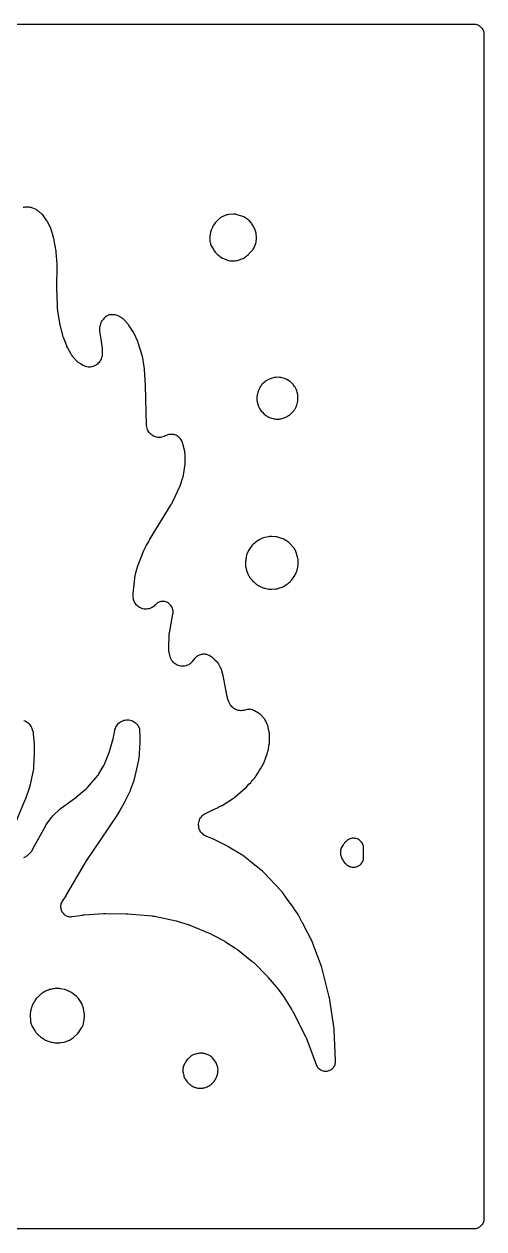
# Model space of a CAD drawing. Header units: millimetres. Extents: x 0 to 300, y 0 to 300.
# Drawn here: x 185.5 to 300.1, y -0.1 to 300.1 of the extents above; entities that cross this region are included whole.
import ezdxf

# ---------------------------------------------------------------- set-up
doc = ezdxf.new("R2010")
doc.units = ezdxf.units.MM
doc.layers.add('CUT', color=7, linetype='CONTINUOUS')

msp = doc.modelspace()

# ---------------------------------------------------------------- linework, layer by layer
at = {"layer": 'CUT'}
for points in [[(2.4114, 300.1485), (297.5886, 300.1485), (297.8947, 300.1335), (298.1371, 300.0975), (298.3748, 300.038), (298.6056, 299.9554), (298.8271, 299.8507), (299.0373, 299.7247), (299.2341, 299.5787), (299.4156, 299.4142), (299.5802, 299.2326), (299.7262, 299.0358), (299.8521, 298.8256), (299.9569, 298.6041), (300.0395, 298.3734), (300.099, 298.1357), (300.135, 297.8933), (300.15, 297.5872), (300.15, 297.0112), (300.15, 2.4114), (300.1379, 2.1654), (300.135, 2.1053), (300.099, 1.8629), (300.0395, 1.6252), (299.9569, 1.3944), (299.8521, 1.1729), (299.7262, 0.9627), (299.5802, 0.7659), (299.4156, 0.5844), (299.2341, 0.4198), (299.0373, 0.2738), (298.8271, 0.1479), (298.6056, 0.0431), (298.3748, -0.0395), (298.1371, -0.099), (297.8947, -0.135), (297.5886, -0.15), (297.073, -0.15), (3, -0.15)], [(185.4451, 92.405), (185.6716, 92.4999), (185.8058, 92.564), (186.0128, 92.6751), (186.2084, 92.8052), (186.3909, 92.9531), (186.5588, 93.1174), (187.2595, 93.871), (187.3945, 94.0289), (187.5159, 94.1974), (187.6229, 94.3754), (190.8203, 100.2326), (190.9425, 100.4403), (191.0299, 100.5785), (191.1652, 100.7779), (192.3656, 102.4304), (192.4684, 102.5655), (192.4873, 102.5892), (192.7108, 102.8446), (192.7318, 102.8665), (192.8519, 102.9864), (194.3133, 104.3796), (194.4958, 104.5425), (194.6232, 104.649), (194.816, 104.7997), (198.6131, 107.574), (198.6385, 107.5928), (198.6431, 107.5963), (198.7474, 107.6789), (201.0007, 109.5649), (201.1504, 109.7009), (201.2887, 109.8485), (203.8816, 112.8525), (204.0272, 113.0383), (204.1546, 113.2369), (205.3722, 115.3478), (205.5193, 115.6473), (206.729, 118.5933), (206.8166, 118.8436), (207.6688, 121.7686), (207.725, 122.0035), (208.1174, 124.0786), (208.1556, 124.257), (208.1632, 124.2887), (208.2572, 124.6105), (208.3711, 124.8944), (208.512, 125.1659), (208.6786, 125.4224), (208.8694, 125.6616), (209.0825, 125.881), (209.3159, 126.0787), (209.5674, 126.2528), (209.8346, 126.4017), (210.115, 126.5239), (210.406, 126.6182), (210.7048, 126.6839), (211.0085, 126.7202), (211.3143, 126.7268), (211.6193, 126.7037), (211.9206, 126.6511), (212.2154, 126.5694), (212.5009, 126.4595), (212.7743, 126.3224), (213.0331, 126.1593), (213.2749, 125.9719), (213.4973, 125.7619), (213.6982, 125.5313), (213.8758, 125.2822), (214.0284, 125.0171), (214.1544, 124.7384), (214.2498, 124.4578), (214.3741, 122.1337), (214.3821, 120.9743), (214.0816, 117.0022), (214.0679, 116.8582), (214.065, 116.8325), (214.021, 116.5467), (214.0161, 116.5213), (213.9859, 116.3798), (212.952, 111.9599), (212.894, 111.7418), (212.8502, 111.595), (212.7792, 111.3809), (212.0576, 109.4047), (212.0085, 109.2777), (211.9737, 109.192), (211.9201, 109.0668), (211.6237, 108.408), (210.5756, 106.241), (209.3932, 104.1719), (208.4233, 102.6403), (200.812, 91.3712), (200.7934, 91.3432), (200.79, 91.3381), (200.7156, 91.2172), (196.0203, 83.0878), (195.9698, 83.003), (195.9347, 82.9457), (195.8819, 82.8621), (195.0107, 81.522), (194.8852, 81.3061), (194.7819, 81.0788), (194.7018, 80.8423), (194.6456, 80.599), (194.6141, 80.3513), (194.6073, 80.1017), (194.6256, 79.8527), (194.6685, 79.6068), (194.7358, 79.3663), (194.8267, 79.1338), (194.9404, 78.9115), (195.0757, 78.7016), (195.2312, 78.5063), (195.4055, 78.3274), (195.5967, 78.1669), (195.803, 78.0262), (196.0222, 77.9068), (196.2523, 77.8099), (196.491, 77.7363), (196.7357, 77.687), (196.9842, 77.6623), (197.2339, 77.6626), (197.4823, 77.6877), (200.0425, 78.0768), (200.1995, 78.0972), (200.3064, 78.1089), (200.4641, 78.1227), (205.3892, 78.4502), (205.5331, 78.4569), (205.6311, 78.4597), (205.7752, 78.4609), (210.9845, 78.4062), (211.1324, 78.4017), (211.2328, 78.3967), (211.3805, 78.3864), (217.44, 77.843), (217.6528, 77.8177), (217.7969, 77.7965), (218.008, 77.7591), (223.4453, 76.6353), (223.6376, 76.5903), (223.7674, 76.5562), (223.9571, 76.5011), (226.3847, 75.7257), (226.541, 75.6719), (226.6463, 75.633), (226.8001, 75.5724), (232.0451, 73.3712), (232.2012, 73.3015), (232.3061, 73.2517), (232.4588, 73.175), (235.368, 71.6287), (235.5007, 71.5547), (235.5898, 71.5026), (235.7194, 71.4233), (238.2828, 69.7819), (238.4423, 69.6738), (238.5488, 69.5977), (238.7025, 69.4816), (242.3116, 66.6087), (242.4795, 66.4668), (242.5906, 66.3672), (242.7499, 66.2157), (246.1124, 62.8249), (246.2174, 62.7146), (246.2873, 62.6381), (246.3878, 62.5236), (248.3513, 60.1921), (248.4361, 60.0877), (248.4924, 60.0157), (248.5735, 59.9083), (250.3911, 57.4057), (250.4594, 57.3084), (250.5048, 57.2416), (250.57, 57.1422), (252.2583, 54.4778), (252.3492, 54.3266), (252.4086, 54.2224), (252.4923, 54.067), (255.6591, 47.8424), (255.7487, 47.6536), (255.8059, 47.5237), (255.8848, 47.3302), (258.3391, 40.793), (258.4359, 40.5691), (258.554, 40.3557), (258.6924, 40.1548), (258.8497, 39.9684), (259.0244, 39.7982), (259.2149, 39.6458), (259.4193, 39.5127), (259.6358, 39.4001), (259.8621, 39.3092), (260.0963, 39.2408), (260.336, 39.1955), (260.5789, 39.1738), (260.8228, 39.1759), (261.0654, 39.2017), (261.3043, 39.2511), (261.5372, 39.3235), (261.762, 39.4183), (261.9765, 39.5345), (262.1786, 39.671), (262.3665, 39.8267), (262.5383, 39.9998), (262.6923, 40.1889), (262.8273, 40.3922), (262.9418, 40.6076), (263.0347, 40.8331), (263.1052, 41.0666), (263.1527, 41.3059), (263.1766, 41.5487), (263.1767, 41.7926), (262.8058, 49.4585), (262.7827, 49.697), (261.6561, 57.4546), (261.6035, 57.7172), (259.7396, 64.9742), (259.6545, 65.2419), (257.1269, 71.8803), (257.0022, 72.1562), (255.4159, 75.1662), (254.9785, 76.0651), (254.8766, 76.2535), (254.5909, 76.7316), (253.8103, 78.2128), (253.6366, 78.4954), (253.0115, 79.375), (252.5903, 80.08), (252.4339, 80.3113), (251.1029, 82.0609), (249.8254, 83.8587), (249.6089, 84.123), (245.2088, 88.8032), (244.9398, 89.0503), (241.7928, 91.5434), (241.457, 91.8266), (241.2411, 91.9895), (241.1652, 92.0406), (239.9267, 93.0218), (239.6508, 93.2117), (236.5824, 95.0339), (236.5525, 95.0513), (236.547, 95.0545), (236.4187, 95.1234), (232.8767, 96.8948), (232.8452, 96.9102), (232.8396, 96.9129), (232.7061, 96.9726), (231.0398, 97.66), (230.8687, 97.7356), (230.8383, 97.75), (230.5339, 97.9128), (230.2725, 98.0883), (230.03, 98.2891), (229.8087, 98.5132), (229.611, 98.7583), (229.4388, 99.0219), (229.2938, 99.3014), (229.1774, 99.5941), (229.091, 99.8968), (229.0352, 100.2068), (229.0108, 100.5207), (229.0178, 100.8355), (229.0563, 101.1481), (229.1259, 101.4552), (229.2258, 101.7538), (229.3551, 102.0409), (229.5125, 102.3137), (229.6963, 102.5693), (229.9048, 102.8053), (230.1359, 103.0192), (230.3872, 103.209), (230.6821, 103.3884), (230.7116, 103.4044), (230.8789, 103.4897), (232.3859, 104.211), (233.7348, 104.8394), (233.8321, 104.8911), (233.8813, 104.9141), (234.0988, 105.0308), (234.6294, 105.2847), (234.8731, 105.4185), (237.716, 107.1916), (237.8783, 107.302), (238.0315, 107.4247), (240.6291, 109.6787), (240.853, 109.8992), (241.5666, 110.6961), (242.0036, 111.1281), (242.1308, 111.2635), (242.2476, 111.408), (242.4691, 111.7039), (243.0868, 112.3937), (243.2333, 112.5734), (243.3625, 112.766), (243.7811, 113.4569), (243.9332, 113.6601), (244.0434, 113.8198), (244.1408, 113.9875), (244.4068, 114.4894), (245.1468, 115.7108), (245.2619, 115.9233), (245.356, 116.146), (246.1289, 118.2553), (246.1875, 118.436), (246.2321, 118.6206), (246.2965, 118.9392), (246.3471, 119.0899), (246.4086, 119.3037), (246.4507, 119.5221), (246.5494, 120.1914), (246.6308, 120.5947), (246.6645, 120.809), (246.6795, 121.0255), (246.6817, 121.1119), (246.6946, 121.2333), (246.6995, 121.4363), (246.6959, 121.6641), (246.7241, 122.7668), (246.7166, 123.0349), (246.6805, 123.3006), (246.3905, 124.8166), (246.3189, 125.0998), (246.2149, 125.3727), (245.7406, 126.4267), (245.6251, 126.6521), (245.4874, 126.8647), (245.3289, 127.0623), (244.6019, 127.8798), (244.4098, 128.0734), (244.1978, 128.2449), (243.9684, 128.3923), (242.9222, 128.9866), (242.697, 129.0999), (242.4615, 129.1899), (242.4147, 129.2052), (242.16, 129.2735), (241.8996, 129.3146), (241.6364, 129.328), (241.3732, 129.3137), (241.1129, 129.2717), (240.3207, 129.1007), (240.1425, 129.0667), (240.1105, 129.0613), (239.7791, 129.0228), (239.4748, 129.017), (239.1714, 129.0406), (238.8717, 129.0935), (238.5785, 129.1751), (238.2945, 129.2846), (238.0225, 129.4211), (237.7649, 129.5832), (237.5243, 129.7695), (237.3027, 129.9782), (237.1024, 130.2073), (236.9251, 130.4547), (236.7726, 130.718), (236.6341, 131.0215), (236.6221, 131.0517), (236.5589, 131.2218), (236.3248, 131.9024), (236.2473, 132.1567), (236.2009, 132.3311), (236.1416, 132.5902), (235.1507, 137.7584), (235.0911, 138.0022), (234.7024, 139.3054), (234.611, 139.5603), (234.4926, 139.8039), (234.0679, 140.5693), (233.9308, 140.7886), (233.7718, 140.9927), (233.5926, 141.1792), (233.1025, 141.6391), (233.079, 141.6671), (232.9199, 141.825), (232.7863, 141.9358), (232.4678, 142.2347), (232.288, 142.3881), (232.0945, 142.5238), (231.8891, 142.6407), (231.6735, 142.7376), (231.2483, 142.9052), (231.0334, 142.9788), (230.8127, 143.0325), (230.588, 143.0661), (230.3612, 143.0791), (230.1342, 143.0714), (229.9088, 143.0432), (229.6928, 143.0061), (229.4393, 142.9489), (229.193, 142.8656), (228.9567, 142.7572), (228.733, 142.6249), (228.6042, 142.5293), (228.6031, 142.5286), (228.6009, 142.5269), (228.5242, 142.47), (228.5127, 142.4595), (228.4226, 142.3906), (228.2554, 142.2368), (228.1029, 142.0685), (227.4305, 141.2553), (227.309, 141.1154), (227.2866, 141.091), (227.0449, 140.8513), (226.8038, 140.6554), (226.5446, 140.4843), (226.2698, 140.3396), (226.0311, 140.2426), (225.8103, 140.1738), (225.5044, 140.1108), (225.1938, 140.0786), (224.8816, 140.0773), (224.5708, 140.1069), (224.2644, 140.1673), (223.9655, 140.2577), (223.6771, 140.3773), (223.402, 140.5249), (223.1428, 140.6991), (222.9022, 140.8982), (222.6826, 141.1201), (222.486, 141.3627), (222.298, 141.6487), (222.2978, 141.649), (222.1302, 141.968), (222.0083, 142.2658), (221.9144, 142.5753), (221.9067, 142.6058), (221.8676, 142.7773), (221.6331, 143.9297), (221.5958, 144.1452), (221.5902, 144.1838), (221.5535, 144.6195), (221.5525, 144.6585), (221.5533, 144.8772), (221.6489, 147.8029), (221.6566, 147.9498), (221.6585, 147.9761), (221.6911, 148.2683), (221.6951, 148.2944), (221.7199, 148.4393), (222.612, 153.0885), (222.646, 153.3278), (222.6568, 153.5693), (222.6442, 153.8107), (222.6083, 154.0498), (222.5706, 154.2379), (222.5105, 154.4767), (222.4272, 154.7084), (222.3215, 154.9308), (222.1944, 155.1417), (222.0473, 155.3391), (221.8814, 155.521), (221.6984, 155.6858), (221.5001, 155.8317), (221.2884, 155.9575), (221.0653, 156.0617), (220.8331, 156.1436), (220.5939, 156.2022), (220.3502, 156.237), (220.1042, 156.2476), (219.8583, 156.234), (219.615, 156.1963), (219.3766, 156.1349), (219.1454, 156.0502), (218.9236, 155.9433), (218.7134, 155.815), (218.5169, 155.6667), (218.4408, 155.5965), (218.3228, 155.5036), (218.1462, 155.3341), (218.1305, 155.3175), (217.9041, 155.0988), (217.6621, 154.9057), (217.4049, 154.7387), (217.174, 154.619), (216.9812, 154.5369), (216.9368, 154.5191), (216.6532, 154.43), (216.3519, 154.3668), (216.0458, 154.3335), (215.738, 154.3302), (215.4313, 154.357), (215.1287, 154.4137), (214.833, 154.4997), (214.5472, 154.6141), (214.274, 154.756), (214.016, 154.924), (213.7756, 155.1163), (213.5552, 155.3313), (213.3568, 155.5667), (213.1824, 155.8205), (213.0337, 156.09), (212.912, 156.3729), (212.8186, 156.6662), (212.7543, 156.9673), (212.7165, 157.3026), (212.7144, 157.3354), (212.7072, 157.5189), (212.7052, 157.6615), (212.7078, 157.8661), (212.7134, 158.005), (212.7272, 158.2091), (213.0816, 161.9413), (213.1132, 162.1871), (213.1401, 162.353), (213.1878, 162.5961), (213.4349, 163.6666), (213.8815, 165.1135), (215.0082, 168.1172), (215.2003, 168.5347), (215.3978, 168.9638), (215.4661, 169.1121), (215.5259, 169.2422), (215.979, 170.1373), (216.5728, 171.1875), (216.7444, 171.4909), (216.7792, 171.5525), (216.7872, 171.5667), (222.1608, 180.405), (222.2654, 180.5707), (222.3002, 180.6343), (222.3847, 180.7732), (222.5118, 181.01), (224.4012, 185.0372), (224.5106, 185.3111), (225.0319, 186.8809), (225.0863, 187.0689), (225.1258, 187.2606), (225.652, 190.4396), (225.6806, 190.689), (225.6839, 190.94), (225.6768, 191.133), (225.6843, 191.2003), (225.691, 191.3861), (225.69, 192.5248), (225.6771, 192.7767), (225.6388, 193.026), (225.6, 193.2148), (225.5906, 193.4711), (225.5674, 193.7307), (225.5173, 193.9865), (225.1212, 195.5671), (225.0385, 195.8332), (224.9268, 196.0885), (224.8329, 196.274), (224.6944, 196.5136), (224.5304, 196.7364), (224.3427, 196.9397), (224.0975, 197.1776), (223.9201, 197.334), (223.7287, 197.473), (223.5251, 197.5932), (223.311, 197.6937), (223.0884, 197.7735), (222.8592, 197.8319), (222.6255, 197.8684), (222.3894, 197.8827), (222.1494, 197.8858), (221.8895, 197.8756), (221.632, 197.8385), (221.3798, 197.7748), (221.1872, 197.7154), (220.9675, 197.6361), (220.756, 197.5367), (220.721, 197.5182), (220.6749, 197.4941), (220.3876, 197.3603), (220.0903, 197.2552), (219.7871, 197.1808), (219.4781, 197.1368), (219.1662, 197.1237), (218.8546, 197.1416), (218.5463, 197.1903), (218.2443, 197.2693), (217.9516, 197.3778), (217.6712, 197.5149), (217.4057, 197.679), (217.1578, 197.8687), (216.9299, 198.082), (216.7243, 198.3169), (216.543, 198.571), (216.3878, 198.8418), (216.2602, 199.1266), (216.1614, 199.4227), (216.0925, 199.7272), (216.0505, 200.0667), (216.048, 200.0999), (216.0389, 200.2858), (215.8045, 210.0643), (215.8024, 210.1236), (215.8017, 210.1369), (215.7992, 210.1807), (215.5476, 214.0322), (215.5233, 214.2529), (215.2789, 215.827), (215.2662, 215.9913), (215.2298, 216.2643), (215.1793, 216.4686), (215.1101, 216.914), (215.0275, 217.2708), (213.9543, 220.7321), (213.8242, 221.0651), (212.8287, 223.1591), (212.6601, 223.4586), (211.5271, 225.1828), (211.4145, 225.3404), (211.29, 225.4889), (210.3749, 226.4984), (210.2224, 226.6526), (210.0571, 226.793), (209.8803, 226.9185), (209.6933, 227.0283), (208.9854, 227.4034), (208.7447, 227.515), (208.4935, 227.6005), (208.2347, 227.6589), (207.9712, 227.6895), (207.5097, 227.7184), (207.2531, 227.7213), (206.9975, 227.6979), (206.7457, 227.6484), (206.5003, 227.5733), (206.2639, 227.4735), (206.039, 227.3499), (205.8279, 227.204), (205.6328, 227.0371), (205.456, 226.8512), (205.1127, 226.4511), (204.9686, 226.2663), (204.8424, 226.0687), (204.7353, 225.8603), (204.6682, 225.6927), (204.6621, 225.6801), (204.6491, 225.6449), (204.6482, 225.6427), (204.6479, 225.6418), (204.5804, 225.4598), (204.436, 225.0065), (204.3815, 224.807), (204.3436, 224.6036), (204.3227, 224.3979), (204.3087, 224.1661), (204.3076, 223.8863), (204.3377, 223.6081), (204.6606, 221.6561), (204.9916, 219.3077), (204.9931, 217.751), (204.9921, 217.7091), (204.9772, 217.5919), (204.8946, 217.2406), (204.8848, 217.2069), (204.8249, 217.0198), (204.7672, 216.8546), (204.7019, 216.6814), (204.6895, 216.6508), (204.5463, 216.3423), (204.3886, 216.0752), (204.2054, 215.8248), (203.9983, 215.5938), (203.7695, 215.3842), (203.5212, 215.1983), (203.2557, 215.0377), (202.9757, 214.9041), (202.6839, 214.7986), (202.3832, 214.7225), (202.0764, 214.6764), (201.7665, 214.6607), (201.4566, 214.6756), (201.1497, 214.721), (200.8488, 214.7964), (200.5567, 214.9011), (200.2495, 215.0469), (200.2203, 215.0625), (200.0595, 215.154), (199.463, 215.5128), (199.3075, 215.6117), (199.2802, 215.63), (199.0086, 215.8322), (198.7581, 216.06), (198.7349, 216.0833), (198.6081, 216.217), (197.7693, 217.1461), (197.6398, 217.2975), (197.6174, 217.3251), (197.3833, 217.6475), (197.3639, 217.6774), (197.2601, 217.8474), (196.3863, 219.3674), (196.3183, 219.491), (196.3065, 219.5134), (196.1847, 219.7679), (196.1746, 219.7911), (196.121, 219.9216), (195.3137, 221.9957), (195.2351, 222.2179), (195.1865, 222.3704), (195.1221, 222.5972), (194.4735, 225.1866), (194.4493, 225.2938), (194.3946, 225.5686), (194.381, 225.6458), (193.9207, 228.6469), (193.8989, 228.8138), (193.8878, 228.9176), (193.8718, 229.1052), (193.854, 229.3897), (193.8546, 229.3971), (193.8508, 229.6425), (193.8157, 230.1845), (193.6716, 234.296), (193.7372, 240.1443), (193.7309, 240.352), (193.5177, 243.3096), (193.4888, 243.5492), (193.0335, 246.2249), (193.0189, 246.2891), (192.9987, 246.4227), (192.9436, 246.6462), (192.5762, 247.8855), (192.3521, 248.6728), (192.2904, 248.8611), (192.214, 249.0438), (191.423, 250.7426), (191.3189, 250.9421), (191.1973, 251.1315), (190.3403, 252.3423), (190.1576, 252.5709), (189.9494, 252.7765), (189.1084, 253.5151), (188.913, 253.6702), (188.7032, 253.805), (188.4809, 253.9182), (187.6807, 254.2767), (187.4664, 254.3611), (187.2452, 254.4255), (187.0191, 254.4691), (186.7899, 254.4918), (186.2101, 254.5223), (185.9818, 254.5239), (185.7542, 254.5047), (185.5294, 254.4647), (185.3091, 254.4044)], [(185.4635, 126.5863), (185.7506, 126.4716), (186.0251, 126.3292), (186.2843, 126.1606), (186.5256, 125.9673), (186.7469, 125.7513), (186.9458, 125.5145), (187.1205, 125.2594), (187.2694, 124.9884), (187.4025, 124.6767), (187.414, 124.6458), (187.4737, 124.4714), (187.5864, 124.114), (187.6415, 123.9214), (187.6504, 123.8868), (187.7294, 123.494), (187.7346, 123.4587), (187.7582, 123.2597), (187.9948, 120.685), (188.0545, 118.371), (187.8897, 115.1305), (187.88, 114.9915), (187.8779, 114.9666), (187.8431, 114.6903), (187.8391, 114.6656), (187.814, 114.5286), (187.027, 110.6344), (186.9677, 110.3854), (186.9218, 110.2179), (186.8457, 109.9736), (185.7329, 106.7867), (185.6945, 106.6816), (185.6673, 106.6106), (185.6257, 106.5068), (182.6996, 99.5003)]]:
    msp.add_lwpolyline(points, dxfattribs=at)
for points in [[(234.0394, 242.4763), (234.106, 242.4122), (234.2875, 242.2536), (234.4834, 242.1133), (234.7782, 241.9229), (235.0064, 241.792), (235.2471, 241.6859), (236.2253, 241.3144), (236.5003, 241.2278), (236.7835, 241.1734), (237.0142, 241.1428), (237.3074, 241.1213), (237.6011, 241.1343), (237.7804, 241.1529), (237.862, 241.1504), (238.1669, 241.1785), (238.451, 241.2224), (238.5223, 241.2298), (238.7318, 241.2605), (238.9379, 241.3088), (239.1393, 241.3744), (239.8275, 241.6315), (240.0973, 241.7508), (240.3511, 241.9011), (240.7098, 242.1431), (240.7996, 242.1981), (240.988, 242.3394), (241.012, 242.3613), (241.0258, 242.3716), (241.211, 242.5424), (241.4176, 242.7531), (241.5592, 242.8945), (241.5602, 242.8955), (241.5611, 242.8964), (241.9599, 243.2949), (242.0658, 243.4141), (242.3483, 243.7022), (242.5044, 243.8771), (242.6435, 244.0659), (242.7642, 244.2668), (242.8656, 244.4783), (243.2027, 245.2747), (243.2867, 245.5038), (243.3479, 245.7399), (243.3859, 245.9809), (243.4507, 246.5815), (243.4651, 246.8562), (243.4492, 247.1308), (243.3707, 247.8248), (243.3313, 248.0662), (243.2685, 248.3027), (243.0412, 249.0158), (242.9416, 249.277), (242.8134, 249.5255), (242.4433, 250.1537), (242.3125, 250.3534), (242.1632, 250.5396), (241.6678, 251.1007), (241.4825, 251.2895), (241.2782, 251.4577), (240.797, 251.8127), (240.5696, 251.9621), (240.3274, 252.0859), (240.0731, 252.1826), (238.6213, 252.6463), (238.4013, 252.7056), (238.1769, 252.7447), (237.9498, 252.7632), (237.722, 252.7609), (236.6534, 252.7015), (236.4315, 252.6792), (236.2126, 252.6372), (235.9982, 252.5759), (235.7902, 252.4958), (234.8614, 252.0895), (234.6614, 251.9911), (234.4708, 251.8753), (234.2914, 251.743), (234.1245, 251.5952), (233.3066, 250.8034), (233.1165, 250.5976), (232.9507, 250.3718), (232.8112, 250.1289), (232.7763, 250.0593), (232.6901, 249.9351), (232.5798, 249.7413), (232.4873, 249.5383), (232.375, 249.26), (232.2278, 248.9667), (232.1315, 248.7499), (232.0562, 248.5249), (232.0026, 248.2938), (231.8069, 247.221), (231.7766, 246.9994), (231.7663, 246.776), (231.7759, 246.5525), (231.812, 246.1436), (231.8355, 245.9576), (231.8728, 245.7739), (231.9499, 245.4562), (232.0118, 245.243), (232.0923, 245.036), (232.1909, 244.8371), (232.694, 243.9262), (232.8255, 243.7138), (232.9776, 243.5156), (233.1488, 243.3335), (233.3341, 243.1552), (233.4712, 242.9894), (233.6685, 242.7982)], [(244.6404, 203.6998), (244.835, 203.484), (245.3855, 202.9406), (245.6118, 202.7426), (245.8602, 202.5732), (246.398, 202.2522), (246.6637, 202.1144), (246.944, 202.0094), (247.5672, 201.8175), (247.7912, 201.7598), (248.0195, 201.723), (248.2503, 201.7075), (248.8425, 201.695), (249.0602, 201.7), (249.2767, 201.7238), (249.4902, 201.7664), (250.0992, 201.9157), (250.3237, 201.9821), (250.541, 202.0691), (250.7491, 202.176), (250.9241, 202.2765), (251.108, 202.3764), (251.1679, 202.4166), (251.45, 202.5787), (251.6387, 202.6986), (251.8159, 202.8349), (251.9802, 202.9864), (252.5221, 203.5331), (252.6617, 203.686), (252.7881, 203.85), (252.9005, 204.0239), (252.9857, 204.1684), (253.0086, 204.2041), (253.0573, 204.29), (253.2404, 204.6006), (253.3415, 204.7903), (253.4258, 204.988), (253.4929, 205.1921), (253.673, 205.8314), (253.737, 206.1258), (253.7652, 206.4257), (253.7668, 206.4733), (253.7937, 206.7539), (253.7887, 207.0368), (253.7866, 207.0651), (253.7895, 207.1543), (253.7871, 207.3752), (253.7653, 207.595), (253.7241, 207.812), (253.5744, 208.4461), (253.4938, 208.7177), (253.383, 208.9784), (253.0612, 209.6302), (252.9398, 209.8481), (252.7973, 210.0528), (252.6351, 210.2422), (252.1541, 210.7503), (252.0033, 210.8968), (251.8407, 211.03), (251.6675, 211.1492), (251.0452, 211.5398), (250.838, 211.6565), (250.6205, 211.753), (250.3949, 211.8284), (249.7417, 212.0127), (249.5141, 212.0655), (249.2825, 212.0969), (249.049, 212.1065), (248.3366, 212.1025), (248.1129, 212.0913), (247.8911, 212.06), (247.673, 212.009), (247.0716, 211.8397), (246.8633, 211.771), (246.6618, 211.6844), (246.4687, 211.5804), (245.8687, 211.2226), (245.628, 211.0593), (245.4078, 210.8692), (244.8878, 210.3644), (244.7327, 210.1996), (244.5932, 210.0214), (244.4703, 209.8313), (244.1235, 209.2374), (244.0154, 209.0307), (243.9271, 208.8149), (243.8592, 208.5917), (243.6433, 207.7408), (243.5995, 207.5306), (243.5739, 207.3175), (243.5666, 207.103), (243.568, 206.9561), (243.5652, 206.9236), (243.556, 206.7069), (243.5657, 206.4903), (243.5727, 206.4375), (243.5734, 206.3652), (243.5868, 206.1282), (243.6227, 205.8935), (243.6807, 205.6633), (243.8554, 205.0867), (243.9287, 204.8783), (244.0201, 204.6773), (244.1289, 204.485), (244.4722, 203.9367)], [(242.5386, 161.326), (242.7483, 161.1324), (242.8459, 161.0522), (242.9389, 160.9583), (243.1181, 160.7942), (243.3124, 160.6482), (243.454, 160.5523), (243.5554, 160.4688), (243.788, 160.2991), (244.0384, 160.1573), (244.0896, 160.1321), (244.1121, 160.1183), (244.3121, 160.0188), (244.3866, 159.9858), (244.9053, 159.7303), (245.1055, 159.6424), (245.3125, 159.5722), (245.5249, 159.5205), (246.5129, 159.3251), (246.7311, 159.2918), (246.9513, 159.278), (247.1718, 159.2836), (248.1581, 159.3523), (248.3828, 159.3782), (248.6041, 159.4243), (248.8204, 159.4902), (248.9434, 159.5339), (248.9749, 159.541), (249.2011, 159.6153), (249.5698, 159.7562), (249.7868, 159.8332), (249.9854, 159.9134), (250.0089, 159.9253), (250.2277, 160.0224), (250.456, 160.1541), (251.1569, 160.6093), (251.3395, 160.7399), (251.5097, 160.8864), (251.6299, 160.9997), (251.7182, 161.067), (251.9116, 161.2501), (252.0465, 161.3922), (252.092, 161.4351), (252.2771, 161.6292), (252.4403, 161.842), (252.8758, 162.4779), (252.9986, 162.6766), (253.1023, 162.8858), (253.1915, 163.0891), (253.2154, 163.132), (253.308, 163.3428), (253.3239, 163.3908), (253.4087, 163.5839), (253.4956, 163.8114), (253.5599, 164.0463), (253.7307, 164.8148), (253.7336, 164.832), (253.7669, 164.9795), (253.7975, 165.2487), (253.8329, 165.8487), (253.8325, 166.1497), (253.8037, 166.6168), (253.7987, 166.7259), (253.7666, 167.0258), (253.6987, 167.3197), (253.5394, 167.8584), (253.4986, 167.9766), (253.3602, 168.466), (253.2708, 168.7261), (253.1535, 168.9747), (252.9939, 169.2698), (252.8466, 169.509), (252.6734, 169.7301), (251.962, 170.54), (251.7891, 170.7182), (251.5995, 170.8783), (251.3948, 171.0188), (250.3375, 171.6701), (250.0708, 171.8129), (249.7887, 171.9225), (248.7481, 172.2556), (248.4545, 172.3304), (248.154, 172.369), (247.1561, 172.4363), (246.9292, 172.4413), (246.7028, 172.4257), (246.4787, 172.3896), (245.4948, 172.1849), (245.2223, 172.112), (244.9598, 172.0088), (244.0887, 171.6085), (243.8241, 171.467), (243.5782, 171.2948), (242.7603, 170.6453), (242.6031, 170.5095), (242.4578, 170.3611), (242.3253, 170.2012), (242.2556, 170.1097), (242.0831, 169.8946), (241.9366, 169.6903), (241.7506, 169.4458), (241.5808, 169.1919), (241.4433, 168.9192), (241.0733, 168.0582), (240.9935, 167.8468), (240.9332, 167.6292), (240.8928, 167.407), (240.8577, 167.1486), (240.8577, 167.1484), (240.8027, 166.8883), (240.7756, 166.6237), (240.7694, 166.4973), (240.7406, 166.285), (240.7212, 166.0775), (240.7192, 165.8692), (240.731, 165.7098), (240.7184, 165.4532), (240.7178, 165.2237), (240.7382, 164.995), (240.7794, 164.7692), (240.8413, 164.5482), (240.8789, 164.4342), (240.9071, 164.2599), (240.9634, 164.0404), (241.0394, 163.827), (241.4116, 162.9143), (241.5047, 162.7123), (241.6153, 162.5194), (241.7427, 162.337), (242.3522, 161.5422)], [(266.3741, 90.3466), (266.5958, 90.2297), (266.8281, 90.1355), (267.0687, 90.0651), (267.3151, 90.0191), (267.5648, 89.998), (267.8155, 90.002), (268.0644, 90.0311), (268.3092, 90.085), (268.5474, 90.1631), (268.7765, 90.2647), (268.9943, 90.3887), (269.1987, 90.534), (269.3874, 90.6989), (269.5587, 90.8819), (269.7108, 91.0812), (269.8421, 91.2946), (269.9515, 91.5202), (270.0377, 91.7555), (270.0999, 91.9984), (270.1374, 92.2462), (270.15, 92.4965), (270.15, 92.5945), (270.15, 92.6373), (270.15, 94.6047), (270.15, 94.66), (270.15, 94.7301), (270.1376, 94.979), (270.1004, 95.2254), (270.039, 95.4668), (269.9538, 95.701), (269.8457, 95.9255), (269.7158, 96.1382), (269.5653, 96.3368), (269.3959, 96.5195), (269.209, 96.6844), (269.0068, 96.8299), (268.791, 96.9545), (268.5639, 97.0571), (268.3277, 97.1365), (268.0848, 97.192), (267.8375, 97.223), (267.5884, 97.2293), (267.5638, 97.2287), (267.3104, 97.2095), (267.0602, 97.1647), (266.8159, 97.0948), (266.5799, 97.0004), (266.3547, 96.8825), (266.1427, 96.7424), (265.946, 96.5814), (265.7667, 96.4013), (265.754, 96.3872), (265.6182, 96.2671), (265.428, 96.0555), (265.2036, 95.7753), (265.029, 95.5812), (264.8512, 95.3594), (264.6997, 95.1188), (264.5766, 94.8625), (264.5412, 94.7768), (264.4555, 94.5342), (264.3951, 94.2841), (264.3608, 94.0291), (264.3529, 93.7719), (264.3552, 93.6584), (264.3762, 93.383), (264.4274, 93.1116), (264.5082, 92.8476), (264.6388, 92.4924), (264.677, 92.3494), (264.7545, 92.1378), (264.8508, 91.9341), (264.9651, 91.7399), (265.1239, 91.4956), (265.2628, 91.3028), (265.4194, 91.1241), (265.5922, 90.961), (265.5989, 90.9558), (265.6177, 90.9323), (265.7979, 90.7496), (265.9958, 90.5864), (266.2095, 90.4443)], [(189.1485, 48.0847), (189.3169, 47.9598), (189.6064, 47.7634), (189.6354, 47.737), (189.874, 47.5453), (190.1341, 47.3843), (190.1735, 47.3631), (190.5778, 47.0591), (190.7869, 46.9178), (191.0092, 46.7982), (191.2425, 46.7018), (191.4842, 46.6293), (191.7235, 46.5705), (191.9836, 46.4826), (192.2573, 46.4231), (192.448, 46.3927), (192.6602, 46.3406), (192.936, 46.2891), (193.2158, 46.2688), (194.2265, 46.2525), (194.4494, 46.2588), (194.6708, 46.285), (195.514, 46.423), (195.7761, 46.4805), (196.0306, 46.5658), (196.5835, 46.7847), (196.8555, 46.9118), (197.1103, 47.0706), (197.7826, 47.5479), (197.9368, 47.6666), (198.0813, 47.7971), (198.8108, 48.5089), (198.977, 48.6877), (199.1249, 48.8818), (199.855, 49.9436), (199.9746, 50.1355), (200.0763, 50.3375), (200.1593, 50.5478), (200.2785, 50.8946), (200.3526, 51.1555), (200.3979, 51.4229), (200.543, 52.6918), (200.5586, 52.9249), (200.5524, 53.1584), (200.5245, 53.3904), (200.4022, 54.1175), (200.3875, 54.21), (200.3851, 54.2192), (200.2813, 54.8359), (200.2267, 55.0833), (200.1473, 55.3239), (199.9765, 55.7651), (199.8629, 56.0162), (199.7224, 56.2534), (199.0441, 57.2663), (198.8979, 57.463), (198.7332, 57.6445), (198.5515, 57.8089), (197.6809, 58.5224), (197.4346, 58.7004), (197.1686, 58.8471), (196.9175, 58.9663), (196.8848, 58.9869), (196.6302, 59.1091), (196.5799, 59.1266), (196.2303, 59.2927), (195.9519, 59.4049), (195.6621, 59.483), (194.5705, 59.7078), (194.3604, 59.7418), (194.1482, 59.7578), (193.9354, 59.7557), (193.7087, 59.7439), (193.381, 59.745), (193.1396, 59.7342), (192.9004, 59.7002), (192.8831, 59.6969), (192.6694, 59.6735), (192.3949, 59.6118), (192.3013, 59.5851), (192.1158, 59.5495), (191.8425, 59.4808), (191.5788, 59.3819), (191.5617, 59.3744), (191.4316, 59.3373), (191.2326, 59.2714), (191.0398, 59.1891), (190.8545, 59.091), (189.987, 58.5836), (189.8098, 58.4696), (189.6429, 58.3412), (189.4873, 58.1991), (188.7477, 57.4644), (188.5495, 57.2425), (188.379, 56.9986), (188.0617, 56.4816), (188.0003, 56.3907), (187.8745, 56.1832), (187.8599, 56.1528), (187.7165, 55.9191), (187.6151, 55.7374), (187.5291, 55.5478), (187.4593, 55.3517), (187.231, 54.6154), (187.1733, 54.394), (187.1361, 54.1683), (187.0241, 53.2201), (187.0078, 52.9976), (187.0115, 52.7745), (187.065, 51.8976), (187.0895, 51.6695), (187.1348, 51.4445), (187.2688, 50.9074), (187.3361, 50.6833), (187.4239, 50.4665), (187.5317, 50.2588), (187.6584, 50.0621), (188.116, 49.4199), (188.2324, 49.1905), (188.3358, 49.0064), (188.4544, 48.8317), (188.5873, 48.6675), (188.8458, 48.3746), (188.9911, 48.2233)], [(226.2764, 36.3859), (226.4264, 36.2233), (226.5901, 36.0747), (226.7663, 35.9411), (226.8717, 35.8683), (227.0528, 35.7094), (227.2631, 35.544), (227.4899, 35.402), (227.7306, 35.2851), (227.8428, 35.2447), (227.8948, 35.2191), (228.1225, 35.1331), (228.3574, 35.0697), (228.5065, 35.0371), (228.5882, 35.0126), (228.8303, 34.9529), (229.0771, 34.9176), (229.1099, 34.9162), (229.1453, 34.9103), (229.3932, 34.894), (229.6416, 34.9023), (229.8879, 34.9353), (229.9361, 34.9467), (230.0689, 34.968), (230.1117, 34.9793), (230.2711, 34.9965), (230.499, 35.0317), (230.7226, 35.0878), (230.9401, 35.1643), (231.1496, 35.2605), (231.4046, 35.392), (231.4904, 35.4302), (231.631, 35.5089), (231.6435, 35.5154), (231.671, 35.5312), (231.6891, 35.5414), (231.6925, 35.5437), (231.853, 35.6367), (232.0498, 35.7777), (232.2321, 35.9371), (232.398, 36.1133), (232.461, 36.1871), (232.5485, 36.2666), (232.7095, 36.4269), (232.8553, 36.6012), (232.9847, 36.788), (233.0183, 36.8474), (233.133, 36.998), (233.2766, 37.2383), (233.3925, 37.4931), (233.5191, 37.8189), (233.539, 37.858), (233.6369, 38.0765), (233.7135, 38.3033), (233.737, 38.4038), (233.7501, 38.4428), (233.8033, 38.6681), (233.8354, 38.8974), (233.8462, 39.1286), (233.8408, 39.2455), (233.8429, 39.2701), (233.8516, 39.5384), (233.8315, 39.8061), (233.7828, 40.0701), (233.7061, 40.3274), (233.4566, 41.0247), (233.3631, 41.2505), (233.248, 41.4662), (233.1124, 41.6695), (232.6597, 42.2815), (232.4934, 42.4832), (232.3071, 42.6664), (232.1026, 42.8292), (231.8823, 42.9697), (231.432, 43.2249), (231.1898, 43.3452), (230.936, 43.4388), (230.6736, 43.5043), (230.5426, 43.5224), (230.3688, 43.5713), (230.1653, 43.6107), (230.1067, 43.6196), (229.8659, 43.6441), (229.6239, 43.6453), (229.3828, 43.623), (229.3576, 43.6194), (229.3161, 43.6209), (229.0887, 43.6086), (228.8634, 43.5757), (228.642, 43.5223), (228.5659, 43.5003), (228.4833, 43.4846), (228.259, 43.42), (228.1758, 43.3873), (227.8907, 43.3047), (227.669, 43.2291), (227.4554, 43.1331), (227.2517, 43.0175), (227.0598, 42.8833), (226.8812, 42.7318), (226.3738, 42.2586), (226.1825, 42.0594), (226.0144, 41.8403), (225.8714, 41.604), (225.6352, 41.1596), (225.5111, 40.9544), (225.4068, 40.7369), (225.399, 40.7156), (225.3987, 40.715), (225.286, 40.4724), (225.1998, 40.2192), (225.1411, 39.9582), (225.1039, 39.738), (225.0745, 39.4884), (225.0703, 39.2371), (225.0913, 38.9866), (225.1375, 38.7395), (225.2981, 38.0678), (225.3638, 37.8413), (225.4505, 37.6219), (225.5575, 37.4117), (225.6838, 37.2124), (226.0505, 36.6905), (226.0754, 36.6515), (226.0942, 36.6283), (226.1414, 36.561)]]:
    msp.add_lwpolyline(points, close=True, dxfattribs=at)

doc.saveas('drawing.dxf')
